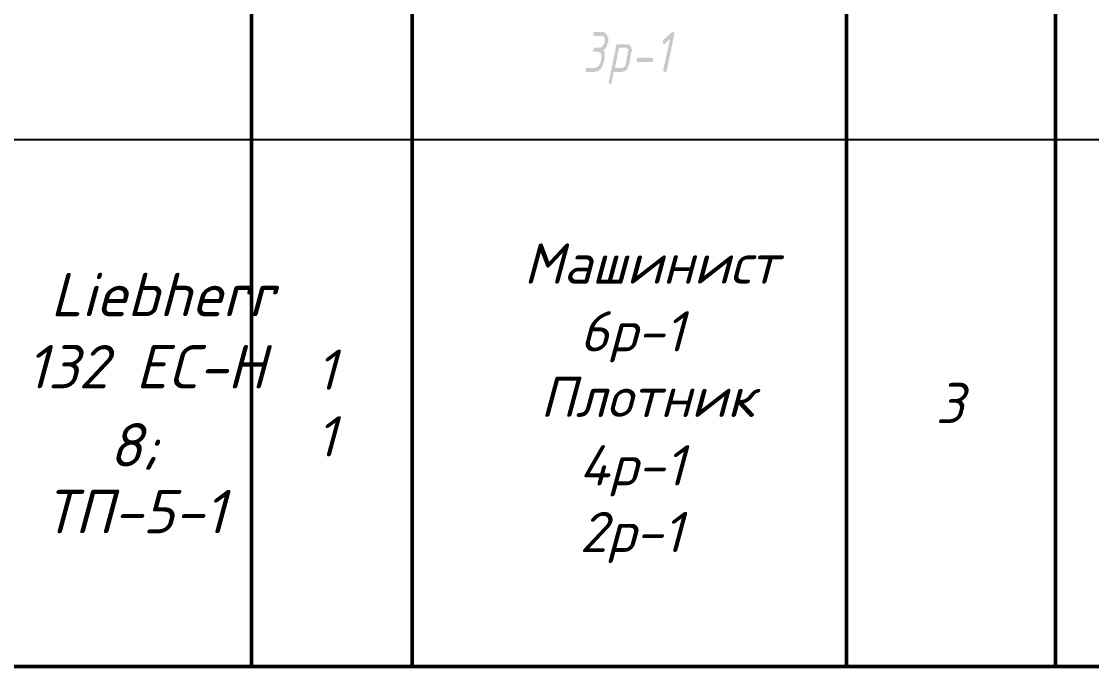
# Model space of a CAD drawing. Header units: millimetres. Extents: x 2279 to 5236, y 896 to 2828.
# Drawn here: x 5059.1 to 5125.6, y 1804.6 to 1844.8 of the extents above; entities that cross this region are included whole.
import ezdxf

# ---------------------------------------------------------------- set-up
doc = ezdxf.new("R2010")
doc.units = ezdxf.units.MM
doc.layers.add('PDF _!!ТОНКАЯ', color=7, linetype='Continuous')
doc.layers.add('PDF _Текст', color=7, linetype='Continuous')
doc.styles.add('PDF ISOCPEUR Italic', font='isocpeui.ttf')

msp = doc.modelspace()

# ---------------------------------------------------------------- hatches: boundary and pattern name
at = {"layer": 'PDF _!!ТОНКАЯ', "transparency": 33554559}
for points in [[(5095.218, 1842.999), (5095.26, 1842.999), (5095.26, 1842.956), (5095.303, 1842.956), (5095.303, 1842.914), (5095.303, 1842.872), (5095.345, 1842.872), (5095.345, 1842.829), (5095.345, 1842.787), (5095.345, 1842.745), (5095.345, 1842.702), (5095.345, 1842.66), (5095.345, 1842.618), (5095.345, 1842.575), (5095.345, 1842.533), (5095.345, 1842.533), (5095.303, 1842.279), (5095.26, 1842.237), (5095.26, 1842.194), (5095.26, 1842.152), (5095.26, 1842.11), (5095.218, 1842.067), (5095.218, 1842.025), (5095.218, 1842.025), (5095.176, 1841.983), (5095.176, 1841.94), (5095.133, 1841.94), (5095.133, 1841.898), (5095.133, 1841.856), (5095.091, 1841.856), (5095.091, 1841.813), (5095.049, 1841.813), (5095.006, 1841.771), (5095.006, 1841.771), (5094.964, 1841.729), (5094.964, 1841.729), (5094.922, 1841.729), (5094.922, 1841.686), (5094.879, 1841.686), (5094.837, 1841.686), (5094.837, 1841.686), (5094.795, 1841.686), (5094.752, 1841.644), (5094.752, 1841.644), (5094.71, 1841.644), (5094.668, 1841.644), (5094.625, 1841.644), (5094.625, 1841.644), (5094.244, 1841.644), (5094.202, 1841.644), (5094.202, 1841.644), (5094.16, 1841.686), (5094.16, 1841.686), (5094.16, 1841.729), (5094.16, 1841.771), (5094.16, 1841.813), (5094.16, 1841.856), (5094.16, 1841.856), (5094.202, 1841.898), (5094.202, 1841.898), (5094.244, 1841.898), (5094.668, 1841.898), (5094.71, 1841.898), (5094.752, 1841.898), (5094.795, 1841.898), (5094.795, 1841.94), (5094.837, 1841.94), (5094.879, 1841.94), (5094.879, 1841.983), (5094.922, 1841.983), (5094.922, 1842.025), (5094.964, 1842.025), (5094.964, 1842.067), (5095.006, 1842.067), (5095.006, 1842.11), (5095.049, 1842.152), (5095.049, 1842.194), (5095.049, 1842.194), (5095.091, 1842.237), (5095.091, 1842.279), (5095.133, 1842.533), (5095.133, 1842.575), (5095.133, 1842.618), (5095.133, 1842.66), (5095.133, 1842.66), (5095.133, 1842.702), (5095.133, 1842.745), (5095.133, 1842.745), (5095.133, 1842.787), (5095.091, 1842.829), (5095.091, 1842.829), (5095.091, 1842.872), (5095.049, 1842.872), (5095.006, 1842.872), (5095.006, 1842.872), (5094.964, 1842.914), (5094.922, 1842.914), (5094.922, 1842.914), (5094.71, 1842.914), (5094.71, 1842.914), (5094.668, 1842.914), (5094.625, 1842.914), (5094.625, 1842.956), (5094.625, 1842.999), (5094.625, 1843.041), (5094.625, 1843.041), (5094.625, 1843.083), (5094.668, 1843.126), (5094.668, 1843.126), (5094.71, 1843.126), (5094.71, 1843.168), (5094.964, 1843.168), (5095.006, 1843.168), (5095.006, 1843.168), (5095.049, 1843.168), (5095.091, 1843.168), (5095.091, 1843.168), (5095.133, 1843.21), (5095.133, 1843.21), (5095.176, 1843.253), (5095.218, 1843.253), (5095.218, 1843.295), (5095.26, 1843.295), (5095.26, 1843.338), (5095.303, 1843.38), (5095.303, 1843.38), (5095.303, 1843.422), (5095.345, 1843.465), (5095.345, 1843.507), (5095.345, 1843.507), (5095.345, 1843.549), (5095.345, 1843.592), (5095.345, 1843.634), (5095.345, 1843.676), (5095.345, 1843.719), (5095.345, 1843.761), (5095.345, 1843.761), (5095.345, 1843.803), (5095.303, 1843.803), (5095.303, 1843.846), (5095.26, 1843.846), (5095.26, 1843.888), (5095.218, 1843.888), (5095.176, 1843.888), (5095.176, 1843.888), (5095.133, 1843.888), (5095.133, 1843.888), (5094.71, 1843.888), (5094.71, 1843.888), (5094.668, 1843.93), (5094.668, 1843.93), (5094.625, 1843.973), (5094.625, 1843.973), (5094.625, 1844.015), (5094.625, 1844.057), (5094.625, 1844.1), (5094.668, 1844.1), (5094.668, 1844.142), (5094.71, 1844.142), (5094.71, 1844.142), (5095.176, 1844.142), (5095.218, 1844.142), (5095.218, 1844.142), (5095.26, 1844.142), (5095.303, 1844.142), (5095.303, 1844.1), (5095.345, 1844.1), (5095.387, 1844.1), (5095.387, 1844.057), (5095.43, 1844.057), (5095.43, 1844.015), (5095.472, 1844.015), (5095.472, 1843.973), (5095.472, 1843.93), (5095.514, 1843.888), (5095.514, 1843.888), (5095.514, 1843.846), (5095.557, 1843.803), (5095.557, 1843.761), (5095.557, 1843.761), (5095.557, 1843.719), (5095.557, 1843.676), (5095.557, 1843.634), (5095.557, 1843.592), (5095.557, 1843.549), (5095.557, 1843.507), (5095.557, 1843.507), (5095.557, 1843.465), (5095.514, 1843.422), (5095.514, 1843.38), (5095.514, 1843.38), (5095.514, 1843.338), (5095.472, 1843.295), (5095.472, 1843.253), (5095.472, 1843.21), (5095.43, 1843.21), (5095.43, 1843.168), (5095.387, 1843.126), (5095.387, 1843.126), (5095.345, 1843.083), (5095.345, 1843.083), (5095.303, 1843.041), (5095.303, 1843.041), (5095.26, 1842.999), (5095.26, 1842.999), (5095.218, 1842.999)], [(5099.409, 1843.719), (5099.113, 1843.422), (5099.07, 1843.422), (5099.07, 1843.38), (5099.028, 1843.38), (5099.028, 1843.422), (5098.986, 1843.422), (5098.986, 1843.465), (5098.943, 1843.465), (5098.943, 1843.507), (5098.943, 1843.549), (5098.943, 1843.592), (5098.986, 1843.592), (5098.986, 1843.634), (5099.536, 1844.142), (5099.536, 1844.142), (5099.578, 1844.142), (5099.578, 1844.142), (5099.621, 1844.142), (5099.621, 1844.142), (5099.663, 1844.1), (5099.663, 1844.1), (5099.663, 1844.057), (5099.663, 1844.015), (5099.663, 1843.973), (5099.663, 1843.973), (5099.197, 1841.729), (5099.197, 1841.686), (5099.155, 1841.686), (5099.155, 1841.644), (5099.113, 1841.644), (5099.113, 1841.644), (5099.07, 1841.644), (5099.028, 1841.686), (5099.028, 1841.686), (5098.986, 1841.729), (5098.986, 1841.729), (5098.986, 1841.771), (5098.986, 1841.813), (5098.986, 1841.813)], [(5098.266, 1842.279), (5097.419, 1842.279), (5097.419, 1842.279), (5097.377, 1842.279), (5097.335, 1842.321), (5097.335, 1842.321), (5097.335, 1842.364), (5097.335, 1842.406), (5097.335, 1842.448), (5097.335, 1842.448), (5097.377, 1842.491), (5097.377, 1842.491), (5097.419, 1842.533), (5097.419, 1842.533), (5098.266, 1842.533), (5098.308, 1842.533), (5098.308, 1842.491), (5098.351, 1842.491), (5098.351, 1842.448), (5098.351, 1842.448), (5098.351, 1842.406), (5098.351, 1842.364), (5098.351, 1842.321), (5098.351, 1842.321), (5098.308, 1842.279), (5098.266, 1842.279), (5098.266, 1842.279)]]:
    msp.add_hatch(color=256, dxfattribs=at).paths.add_polyline_path(points)
h = msp.add_hatch(color=256, dxfattribs=at)
h.paths.add_polyline_path([(5096.065, 1843.295), (5096.065, 1843.338), (5096.107, 1843.38), (5096.107, 1843.38), (5096.149, 1843.38), (5096.149, 1843.38), (5096.7, 1843.38), (5096.742, 1843.38), (5096.784, 1843.38), (5096.784, 1843.38), (5096.827, 1843.38), (5096.869, 1843.338), (5096.869, 1843.338), (5096.911, 1843.295), (5096.911, 1843.295), (5096.911, 1843.295), (5096.954, 1843.253), (5096.954, 1843.21), (5096.996, 1843.21), (5096.996, 1843.168), (5096.996, 1843.126), (5096.996, 1843.083), (5097.038, 1843.041), (5097.038, 1842.999), (5097.038, 1842.999), (5097.038, 1842.956), (5096.996, 1842.914), (5096.996, 1842.914), (5096.869, 1842.152), (5096.827, 1842.11), (5096.827, 1842.067), (5096.827, 1842.025), (5096.784, 1841.983), (5096.784, 1841.94), (5096.784, 1841.898), (5096.742, 1841.898), (5096.742, 1841.856), (5096.742, 1841.813), (5096.7, 1841.813), (5096.7, 1841.771), (5096.657, 1841.771), (5096.657, 1841.729), (5096.615, 1841.729), (5096.615, 1841.729), (5096.573, 1841.686), (5096.53, 1841.686), (5096.53, 1841.686), (5096.488, 1841.686), (5096.446, 1841.644), (5096.446, 1841.644), (5096.403, 1841.644), (5096.361, 1841.644), (5096.319, 1841.644), (5095.895, 1841.644), (5095.768, 1841.009), (5095.768, 1840.967), (5095.726, 1840.924), (5095.726, 1840.924), (5095.684, 1840.882), (5095.684, 1840.882), (5095.641, 1840.924), (5095.641, 1840.924), (5095.599, 1840.924), (5095.599, 1840.967), (5095.599, 1841.009), (5095.557, 1841.009), (5095.599, 1841.051), (5095.599, 1841.051)], flags=0)
h.paths.add_polyline_path([(5096.234, 1843.168), (5095.98, 1841.898), (5096.403, 1841.898), (5096.403, 1841.898), (5096.446, 1841.898), (5096.488, 1841.898), (5096.488, 1841.94), (5096.53, 1841.94), (5096.53, 1841.94), (5096.573, 1841.983), (5096.573, 1841.983), (5096.615, 1842.025), (5096.615, 1842.067), (5096.615, 1842.11), (5096.657, 1842.11), (5096.657, 1842.152), (5096.784, 1842.914), (5096.827, 1842.956), (5096.827, 1842.956), (5096.827, 1842.999), (5096.827, 1843.041), (5096.784, 1843.041), (5096.784, 1843.083), (5096.784, 1843.083), (5096.742, 1843.126), (5096.742, 1843.126), (5096.7, 1843.126), (5096.657, 1843.168), (5096.657, 1843.168)], flags=0)

# ---------------------------------------------------------------- linework, layer by layer
at = {"layer": 'PDF _!!ТОНКАЯ', "lineweight": 50}
for points in [[(5205.373, 1804.644), (4908.395, 1804.644), (4908.395, 1946.423), (5205.373, 1946.423), (5205.373, 1916.45), (4908.395, 1916.45)], [(5083.364, 1946.423), (5083.364, 1804.644)], [(5123.371, 1946.423), (5123.371, 1804.644)], [(5073.373, 1926.441), (5073.373, 1804.644)], [(5110.374, 1926.441), (5110.374, 1804.644)]]:
    msp.add_lwpolyline(points, dxfattribs=at)
at = {"layer": 'PDF _!!ТОНКАЯ', "lineweight": 25}
msp.add_lwpolyline([(4908.395, 1837.453), (5205.373, 1837.453)], dxfattribs=at)

# ---------------------------------------------------------------- texts
at = {"layer": 'PDF _Текст', "attachment_point": 7, "style": 'PDF ISOCPEUR Italic'}
for s, insert, char_height in [('Машинист', (5090.307, 1828.478), 2.4999), ('Liebherr', (5060.87, 1826.446), 2.6999), ('6р-1', (5093.779, 1823.58), 2.4999), ('132 EC-H', (5059.36, 1821.958), 2.6999), ('1', (5077.395, 1821.874), 2.5), ('Плотник', (5091.323, 1820.18), 2.4999), ('3', (5115.92, 1819.799), 2.5), ('8;', (5064.525, 1816.889), 2.6999), ('1', (5077.395, 1817.725), 2.5), ('4р-1', (5093.736, 1815.24), 2.4999), ('ТП-5-1', (5060.461, 1812.941), 2.6999), ('2р-1', (5093.779, 1811.091), 2.4999)]:
    msp.add_mtext(s, dxfattribs=dict(at, insert=insert, char_height=char_height))

doc.saveas('drawing.dxf')
